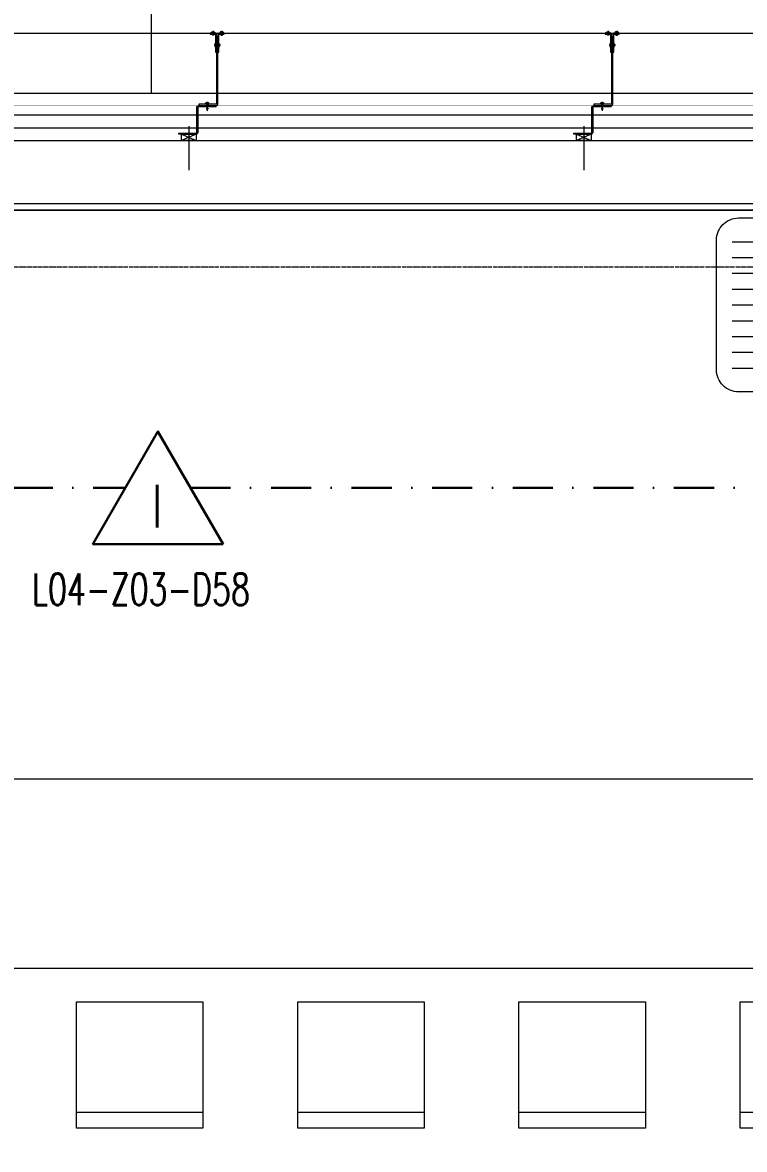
# Model space of a CAD drawing. Extents: x -1133 to 23780, y -1311 to 8245.
# Drawn here: x 8168.4 to 8396.9, y 2505.8 to 2862.4 of the extents above; entities that cross this region are included whole.
import ezdxf
from ezdxf.enums import TextEntityAlignment as Align

# ---------------------------------------------------------------- set-up
doc = ezdxf.new("R2010")
doc.units = 0
doc.header["$MEASUREMENT"] = 0
doc.linetypes.add('DASHDOT', pattern=[25.4, 12.7, -6.35, 0, -6.35])
doc.linetypes.add('DASHDOT2', pattern=[0.5, 0.25, -0.125, 0, -0.125])
doc.layers.get('0').update_dxf_attribs({"color": 9, "lineweight": 9})
for name, color, linetype, lineweight in [('00', 9, 'Continuous', 9), ('05', 9, 'Continuous', 9), ('06D', 9, 'Continuous', 9), ('10', 9, 'Continuous', 9), ('14', 9, 'Continuous', 9), ('22', 8, 'Continuous', 9), ('24', 9, 'DASHDOT2', 9), ('33', 9, 'BATTING', 9), ('35', 9, 'Continuous', 9), ('E-DEDEKTÖR NUMARALARI', 20, 'Continuous', 30), ('E-KABLO', 7, 'Continuous', 30), ('E-SABİT SICAKLIK DEDEKTÖRÜ', 7, 'Continuous', 30)]:
    doc.layers.add(name, color=color, linetype=linetype, lineweight=lineweight)
doc.styles.add('Arial', font='arial.ttf', dxfattribs={"height": 2.5})
doc.styles.add('E-YAZI', font='txttw.shx')
doc.linetypes.add('BATTING', pattern='A,0.0001,-0.1,[134,ltypeshp.shx,S=0.1,R=0,X=-0.1,Y=0],-0.2,[134,ltypeshp.shx,S=0.1,R=180,X=0.1,Y=0],-0.1', length=0.4001)

# ---------------------------------------------------------------- blocks, each defined once
blk = doc.blocks.new('P-AUDI_BAR')
at = {"layer": '05'}
for points in [[(-420, -180), (0, -180), (0, -240), (-420, -240)], [(-335, -250.5), (-295, -250.5), (-295, -290.5), (-335, -290.5)], [(-265, -250.5), (-225, -250.5), (-225, -290.5), (-265, -290.5)], [(-195, -250.5), (-155, -250.5), (-155, -290.5), (-195, -290.5)], [(-125, -250.5), (-85, -250.5), (-85, -290.5), (-125, -290.5)]]:
    blk.add_lwpolyline(points, close=True, dxfattribs=at)
for points in [[(-335, -285.5), (-295, -285.5)], [(-265, -285.5), (-225, -285.5)], [(-195, -285.5), (-155, -285.5)], [(-125, -285.5), (-85, -285.5)]]:
    blk.add_lwpolyline(points, dxfattribs=at)
blk = doc.blocks.new('m-mu-evye01-p')
for points in [[(-45, 9.5), (-45, 50.5, -0.414214), (-38, 57.5), (38, 57.5, -0.414214), (45, 50.5), (45, 9.5, -0.414214), (38, 2.5), (-38, 2.5, -0.414214)], [(-4, 9.5), (-4, 50.5, 0.414214), (-7, 53.5), (-38, 53.5, 0.414214), (-41, 50.5), (-41, 9.5, 0.414214), (-38, 6.5), (-7, 6.5, 0.414214)]]:
    blk.add_lwpolyline(points, format="xyb", close=True)
for points in [[(40, 50), (1, 50)], [(40, 45), (1, 45)], [(40, 40), (1, 40)], [(40, 35), (1, 35)], [(40, 30), (1, 30)], [(40, 25), (1, 25)], [(40, 20), (1, 20)], [(40, 15), (1, 15)], [(40, 10), (1, 10)]]:
    blk.add_lwpolyline(points)
for radius in [2.5, 2]:
    blk.add_circle((-22.5, 19.5), radius)
blk.add_point((0, 0))
blk = doc.blocks.new('0_wallno')
blk.add_lwpolyline([(-7.84, 1.5), (7.942, 1.5), (7.942, -1.5), (-7.84, -1.5)], close=True)
blk.add_lwpolyline([(7.942, 0), (16.132, 0)])
at = {"style": 'Arial'}
blk.add_attdef('GENISLIK', text='', height=2, dxfattribs=at).set_placement((8.442, 0), align=Align.BOTTOM_LEFT)
blk.add_attdef('DUVARNO', text='', height=2, dxfattribs=at).set_placement((0, 0), align=Align.MIDDLE_CENTER)
blk.add_attdef('YUKSEKLIK', text='', height=2, dxfattribs=at).set_placement((8.442, -0.5), align=Align.TOP_LEFT)
blk = doc.blocks.new('p- alum kaplama profil')
at = {"lineweight": 13}
blk.add_lwpolyline([(7.12, 12.59), (7.12, 26.49)], dxfattribs=at)
at = {"lineweight": 18}
blk.add_lwpolyline([(4.09, 6.16), (-1.41, 6.16), (-1.41, 6.46), (4.09, 6.46, 0.414214), (4.29, 6.66), (4.29, 14.66, -0.414214), (4.79, 15.16), (10.29, 15.16), (10.29, 14.86), (4.79, 14.86, 0.414214), (4.59, 14.66), (4.59, 6.66, -0.414214)], format="xyb", close=True, dxfattribs=at)
at = {"lineweight": 5}
blk.add_lwpolyline([(9.44, 15.16), (4.79, 15.16), (4.79, 17.16), (9.44, 17.16)], close=True, dxfattribs=at)
for points in [[(4.79, 15.16), (9.44, 17.16)], [(9.44, 15.16), (4.79, 17.16)]]:
    blk.add_lwpolyline(points, dxfattribs=at)
blk.add_lwpolyline([(-2.06, 5.56), (-2.06, -2.34), (-2.06, -15.69), (-1.66, -15.69), (-1.66, -2.34), (-1.66, 5.56), (-1.66, 5.56), (-1.66, 5.57), (-1.66, 5.57), (-1.66, 5.58), (-1.66, 5.58), (-1.65, 5.59), (-1.65, 5.59), (-1.65, 5.59), (-1.65, 5.6), (-1.65, 5.6), (-1.64, 5.61), (-1.64, 5.61), (-1.64, 5.62), (-1.64, 5.62), (-1.63, 5.62), (-1.63, 5.63), (-1.63, 5.63), (-1.62, 5.63), (-1.62, 5.64), (-1.61, 5.64), (-1.61, 5.64), (-1.61, 5.64), (-1.6, 5.65), (-1.6, 5.65), (-1.59, 5.65), (-1.59, 5.65), (-1.58, 5.65), (-1.58, 5.65), (-1.57, 5.66), (-1.57, 5.66), (-1.56, 5.66), (-1.56, 5.66), (3.94, 5.66), (3.94, 6.06), (-1.56, 6.06), (-1.58, 6.06), (-1.61, 6.05), (-1.63, 6.05), (-1.66, 6.05), (-1.68, 6.04), (-1.7, 6.03), (-1.73, 6.03), (-1.75, 6.02), (-1.77, 6.01), (-1.79, 6), (-1.82, 5.99), (-1.84, 5.97), (-1.86, 5.96), (-1.88, 5.94), (-1.89, 5.93), (-1.91, 5.91), (-1.93, 5.89), (-1.95, 5.87), (-1.96, 5.85), (-1.97, 5.83), (-1.99, 5.81), (-2, 5.79), (-2.01, 5.77), (-2.02, 5.75), (-2.03, 5.72), (-2.04, 5.7), (-2.04, 5.68), (-2.05, 5.65), (-2.05, 5.63), (-2.06, 5.61), (-2.06, 5.58)], close=True)
blk.add_lwpolyline([(-1.66, -2.34), (-2.06, -2.34)])
for points in [[(-2.36, -10.84), (-2.36, -16.39), (-2.36, -16.39, -0.414214), (-2.51, -16.54), (-2.51, -16.54), (-4.06, -16.54), (-4.06, -16.84), (-2.51, -16.84), (-2.51, -16.84, 0.414214), (-2.06, -16.39), (-2.06, -10.84)], [(-1.36, -10.84), (-1.66, -10.84), (-1.66, -16.39, 0.414214), (-1.21, -16.84), (-1.21, -16.84), (0.34, -16.84), (0.34, -16.54), (-1.21, -16.54), (-1.21, -16.54, -0.414214), (-1.36, -16.39), (-1.36, -16.39)]]:
    blk.add_lwpolyline(points, format="xyb", close=True)
for points in [[(1.05, 6.91, -10), (1.29, 7.56, -10)], [(1.29, 4.93, -10), (1.29, 7.8, -10)], [(1.53, 6.82, -10), (1.29, 7.56, -10)], [(0.67, 5.66, -10), (1.91, 5.66, -10)], [(0.67, 5.66, -10), (0.67, 5.64, -10), (0.67, 5.62, -10), (0.67, 5.6, -10), (0.68, 5.58, -10), (0.68, 5.56, -10), (0.69, 5.54, -10), (0.69, 5.52, -10), (0.7, 5.5, -10), (0.7, 5.48, -10), (0.71, 5.46, -10), (0.72, 5.45, -10), (0.73, 5.43, -10), (0.74, 5.41, -10), (0.75, 5.4, -10), (0.76, 5.38, -10), (0.77, 5.36, -10), (0.79, 5.35, -10), (0.8, 5.33, -10), (0.81, 5.32, -10), (0.83, 5.31, -10), (0.84, 5.29, -10), (0.86, 5.28, -10), (0.87, 5.27, -10), (0.89, 5.26, -10), (0.91, 5.25, -10), (0.92, 5.24, -10), (0.94, 5.23, -10), (0.96, 5.22, -10), (0.98, 5.21, -10), (1, 5.21, -10), (1.02, 5.2, -10), (1.03, 5.2, -10)], [(0.96, 5.66, -10), (0.97, 5.66, -10), (0.97, 5.66, -10), (0.97, 5.66, -10), (0.98, 5.66, -10), (0.98, 5.66, -10), (0.99, 5.66, -10), (0.99, 5.66, -10), (1, 5.66, -10), (1, 5.67, -10), (1, 5.67, -10), (1.01, 5.67, -10), (1.01, 5.67, -10), (1.01, 5.67, -10), (1.02, 5.68, -10), (1.02, 5.68, -10), (1.02, 5.68, -10), (1.03, 5.69, -10), (1.03, 5.69, -10), (1.03, 5.69, -10), (1.04, 5.7, -10), (1.04, 5.7, -10), (1.04, 5.7, -10), (1.04, 5.71, -10), (1.04, 5.71, -10), (1.05, 5.72, -10), (1.05, 5.72, -10), (1.05, 5.72, -10), (1.05, 5.73, -10), (1.05, 5.73, -10), (1.05, 5.74, -10), (1.05, 5.74, -10), (1.05, 5.75, -10)], [(1.61, 6.87, -10), (0.98, 6.96, -10)], [(1.33, 5.85, -10), (0.98, 5.88, -10)], [(1.56, 7.05, -10), (1.02, 7.13, -10)], [(1.03, 5.2, -10), (1.04, 5.2, -10), (1.05, 5.19, -10), (1.05, 5.19, -10), (1.06, 5.19, -10), (1.06, 5.19, -10), (1.07, 5.19, -10), (1.07, 5.19, -10), (1.08, 5.19, -10), (1.08, 5.19, -10), (1.09, 5.19, -10), (1.09, 5.18, -10), (1.1, 5.18, -10), (1.1, 5.18, -10), (1.11, 5.18, -10), (1.11, 5.18, -10), (1.12, 5.18, -10), (1.12, 5.18, -10), (1.13, 5.18, -10), (1.13, 5.18, -10), (1.14, 5.18, -10), (1.15, 5.18, -10), (1.15, 5.18, -10), (1.16, 5.17, -10), (1.16, 5.17, -10), (1.17, 5.17, -10), (1.17, 5.17, -10), (1.18, 5.17, -10), (1.18, 5.17, -10), (1.19, 5.17, -10), (1.19, 5.17, -10), (1.2, 5.17, -10), (1.2, 5.17, -10)], [(1.05, 5.83, -10), (1.05, 6.01, -10)], [(1.05, 5.75, -10), (1.05, 5.83, -10)], [(1.2, 5.17, -10), (1.2, 5.2, -10)], [(1.38, 5.2, -10), (1.2, 5.2, -10)], [(1.29, 6.16, -10), (1.29, 6.26, -10)], [(1.38, 5.17, -10), (1.38, 5.2, -10)], [(1.38, 5.17, -10), (1.38, 5.17, -10), (1.39, 5.17, -10), (1.39, 5.17, -10), (1.4, 5.17, -10), (1.41, 5.17, -10), (1.41, 5.17, -10), (1.42, 5.17, -10), (1.42, 5.17, -10), (1.43, 5.17, -10), (1.43, 5.18, -10), (1.44, 5.18, -10), (1.44, 5.18, -10), (1.45, 5.18, -10), (1.45, 5.18, -10), (1.46, 5.18, -10), (1.46, 5.18, -10), (1.47, 5.18, -10), (1.47, 5.18, -10), (1.48, 5.18, -10), (1.48, 5.18, -10), (1.49, 5.18, -10), (1.5, 5.19, -10), (1.5, 5.19, -10), (1.51, 5.19, -10), (1.51, 5.19, -10), (1.52, 5.19, -10), (1.52, 5.19, -10), (1.53, 5.19, -10), (1.53, 5.19, -10), (1.54, 5.19, -10), (1.54, 5.2, -10), (1.55, 5.2, -10)], [(1.53, 5.75, -10), (1.53, 5.92, -10)], [(1.53, 5.75, -10), (1.53, 5.74, -10), (1.53, 5.74, -10), (1.53, 5.73, -10), (1.53, 5.73, -10), (1.53, 5.72, -10), (1.54, 5.72, -10), (1.54, 5.72, -10), (1.54, 5.71, -10), (1.54, 5.71, -10), (1.54, 5.7, -10), (1.54, 5.7, -10), (1.55, 5.7, -10), (1.55, 5.69, -10), (1.55, 5.69, -10), (1.55, 5.69, -10), (1.56, 5.68, -10), (1.56, 5.68, -10), (1.56, 5.68, -10), (1.57, 5.67, -10), (1.57, 5.67, -10), (1.58, 5.67, -10), (1.58, 5.67, -10), (1.58, 5.67, -10), (1.59, 5.66, -10), (1.59, 5.66, -10), (1.6, 5.66, -10), (1.6, 5.66, -10), (1.6, 5.66, -10), (1.61, 5.66, -10), (1.61, 5.66, -10), (1.62, 5.66, -10), (1.62, 5.66, -10)], [(1.55, 5.2, -10), (1.57, 5.2, -10), (1.59, 5.21, -10), (1.6, 5.21, -10), (1.62, 5.22, -10), (1.64, 5.23, -10), (1.66, 5.24, -10), (1.68, 5.25, -10), (1.69, 5.26, -10), (1.71, 5.27, -10), (1.73, 5.28, -10), (1.74, 5.29, -10), (1.76, 5.31, -10), (1.77, 5.32, -10), (1.78, 5.33, -10), (1.8, 5.35, -10), (1.81, 5.36, -10), (1.82, 5.38, -10), (1.83, 5.4, -10), (1.84, 5.41, -10), (1.85, 5.43, -10), (1.86, 5.45, -10), (1.87, 5.46, -10), (1.88, 5.48, -10), (1.89, 5.5, -10), (1.89, 5.52, -10), (1.9, 5.54, -10), (1.9, 5.56, -10), (1.9, 5.58, -10), (1.91, 5.6, -10), (1.91, 5.62, -10), (1.91, 5.64, -10), (1.91, 5.66, -10)], [(-2.86, -13.04, 0), (-0.86, -13.04, 0)], [(-2.36, -12.52, 0), (-2.4, -12.53, 0), (-2.43, -12.56, 0), (-2.47, -12.58, 0), (-2.5, -12.6, 0), (-2.53, -12.63, 0), (-2.56, -12.66, 0), (-2.59, -12.69, 0), (-2.61, -12.73, 0), (-2.63, -12.76, 0), (-2.65, -12.8, 0), (-2.67, -12.84, 0), (-2.68, -12.88, 0), (-2.69, -12.92, 0), (-2.7, -12.96, 0), (-2.71, -13, 0), (-2.71, -13.04, 0), (-2.71, -13.08, 0), (-2.7, -13.13, 0), (-2.69, -13.17, 0), (-2.68, -13.21, 0), (-2.67, -13.25, 0), (-2.65, -13.28, 0), (-2.63, -13.32, 0), (-2.61, -13.36, 0), (-2.59, -13.39, 0), (-2.56, -13.42, 0), (-2.53, -13.45, 0), (-2.5, -13.48, 0), (-2.47, -13.51, 0), (-2.43, -13.53, 0), (-2.4, -13.55, 0), (-2.36, -13.57, 0)], [(-2.36, -13.04, 0), (-2.36, -12.52, 0)], [(-2.36, -13.04, 0), (-2.36, -12.73, 0)], [(-2.36, -12.73, 0), (-2.36, -13.04, 0)], [(-1.36, -12.73, 0), (-2.36, -12.73, 0)], [(-2.36, -13.04, 0), (-2.36, -13.36, 0)], [(-2.36, -13.04, 0), (-2.36, -13.57, 0)], [(-2.36, -13.36, 0), (-2.36, -13.04, 0)], [(-1.36, -13.36, 0), (-2.36, -13.36, 0)], [(-1.36, -13.04, 0), (-1.36, -12.37, 0)], [(-1.36, -13.72, 0), (-1.32, -13.68, 0), (-1.29, -13.65, 0), (-1.26, -13.61, 0), (-1.23, -13.58, 0), (-1.2, -13.54, 0), (-1.18, -13.5, 0), (-1.16, -13.45, 0), (-1.14, -13.41, 0), (-1.12, -13.37, 0), (-1.1, -13.32, 0), (-1.09, -13.28, 0), (-1.08, -13.23, 0), (-1.07, -13.18, 0), (-1.06, -13.14, 0), (-1.06, -13.09, 0), (-1.06, -13.04, 0), (-1.06, -12.99, 0), (-1.06, -12.95, 0), (-1.07, -12.9, 0), (-1.08, -12.85, 0), (-1.09, -12.81, 0), (-1.1, -12.76, 0), (-1.12, -12.72, 0), (-1.14, -12.67, 0), (-1.16, -12.63, 0), (-1.18, -12.59, 0), (-1.2, -12.55, 0), (-1.23, -12.51, 0), (-1.26, -12.47, 0), (-1.29, -12.43, 0), (-1.32, -12.4, 0), (-1.36, -12.37, 0)], [(-1.36, -13.04, 0), (-1.36, -13.72, 0)], [(-3.84, -17.04, 0), (-3.81, -17.07, 0), (-3.78, -17.1, 0), (-3.75, -17.12, 0), (-3.72, -17.15, 0), (-3.69, -17.17, 0), (-3.66, -17.19, 0), (-3.62, -17.21, 0), (-3.59, -17.23, 0), (-3.55, -17.24, 0), (-3.52, -17.26, 0), (-3.48, -17.27, 0), (-3.44, -17.28, 0), (-3.4, -17.28, 0), (-3.36, -17.29, 0), (-3.32, -17.29, 0), (-3.29, -17.29, 0), (-3.25, -17.29, 0), (-3.21, -17.29, 0), (-3.17, -17.28, 0), (-3.13, -17.28, 0), (-3.09, -17.27, 0), (-3.06, -17.26, 0), (-3.02, -17.24, 0), (-2.98, -17.23, 0), (-2.95, -17.21, 0), (-2.91, -17.19, 0), (-2.88, -17.17, 0), (-2.85, -17.15, 0), (-2.82, -17.12, 0), (-2.79, -17.1, 0), (-2.76, -17.07, 0), (-2.73, -17.04, 0)], [(-3.29, -17.04, 0), (-3.84, -17.04, 0)], [(-2.85, -16.54, 0), (-2.86, -16.51, 0), (-2.87, -16.47, 0), (-2.89, -16.44, 0), (-2.91, -16.41, 0), (-2.93, -16.38, 0), (-2.96, -16.35, 0), (-2.98, -16.33, 0), (-3.01, -16.31, 0), (-3.04, -16.29, 0), (-3.07, -16.27, 0), (-3.11, -16.25, 0), (-3.14, -16.24, 0), (-3.18, -16.23, 0), (-3.21, -16.22, 0), (-3.25, -16.22, 0), (-3.29, -16.22, 0), (-3.32, -16.22, 0), (-3.36, -16.22, 0), (-3.39, -16.23, 0), (-3.43, -16.24, 0), (-3.46, -16.25, 0), (-3.5, -16.27, 0), (-3.53, -16.29, 0), (-3.56, -16.31, 0), (-3.59, -16.33, 0), (-3.61, -16.35, 0), (-3.64, -16.38, 0), (-3.66, -16.41, 0), (-3.68, -16.44, 0), (-3.7, -16.47, 0), (-3.71, -16.51, 0), (-3.73, -16.54, 0)], [(-3.29, -16.54, 0), (-3.73, -16.54, 0)], [(-3.29, -16.54, 0), (-3.55, -16.54, 0)], [(-3.55, -16.54, 0), (-3.29, -16.54, 0)], [(-3.55, -17.04, 0), (-3.55, -16.54, 0)], [(-3.29, -17.54, 0), (-3.29, -16.04, 0)], [(-3.29, -16.54, 0), (-2.85, -16.54, 0)], [(-3.29, -16.54, 0), (-3.03, -16.54, 0)], [(-3.03, -16.54, 0), (-3.29, -16.54, 0)], [(-3.29, -17.04, 0), (-2.73, -17.04, 0)], [(-3.03, -17.04, 0), (-3.03, -16.54, 0)], [(-0.56, -17.04, 0), (-1.11, -17.04, 0)], [(0, -17.04, 0), (-0.03, -17.07, 0), (-0.06, -17.1, 0), (-0.09, -17.12, 0), (-0.12, -17.15, 0), (-0.15, -17.17, 0), (-0.18, -17.19, 0), (-0.22, -17.21, 0), (-0.25, -17.23, 0), (-0.29, -17.24, 0), (-0.33, -17.26, 0), (-0.36, -17.27, 0), (-0.4, -17.28, 0), (-0.44, -17.28, 0), (-0.48, -17.29, 0), (-0.52, -17.29, 0), (-0.56, -17.29, 0), (-0.59, -17.29, 0), (-0.63, -17.29, 0), (-0.67, -17.28, 0), (-0.71, -17.28, 0), (-0.75, -17.27, 0), (-0.79, -17.26, 0), (-0.82, -17.24, 0), (-0.86, -17.23, 0), (-0.89, -17.21, 0), (-0.93, -17.19, 0), (-0.96, -17.17, 0), (-0.99, -17.15, 0), (-1.02, -17.12, 0), (-1.05, -17.1, 0), (-1.08, -17.07, 0), (-1.11, -17.04, 0)], [(-1, -16.54, 0), (-0.98, -16.51, 0), (-0.97, -16.47, 0), (-0.95, -16.44, 0), (-0.93, -16.41, 0), (-0.91, -16.38, 0), (-0.88, -16.35, 0), (-0.86, -16.33, 0), (-0.83, -16.31, 0), (-0.8, -16.29, 0), (-0.77, -16.27, 0), (-0.73, -16.25, 0), (-0.7, -16.24, 0), (-0.66, -16.23, 0), (-0.63, -16.22, 0), (-0.59, -16.22, 0), (-0.56, -16.22, 0), (-0.52, -16.22, 0), (-0.48, -16.22, 0), (-0.45, -16.23, 0), (-0.41, -16.24, 0), (-0.38, -16.25, 0), (-0.34, -16.27, 0), (-0.31, -16.29, 0), (-0.28, -16.31, 0), (-0.25, -16.33, 0), (-0.23, -16.35, 0), (-0.2, -16.38, 0), (-0.18, -16.41, 0), (-0.16, -16.44, 0), (-0.14, -16.47, 0), (-0.13, -16.51, 0), (-0.12, -16.54, 0)], [(-0.56, -16.54, 0), (-1, -16.54, 0)], [(-0.56, -16.54, 0), (-0.82, -16.54, 0)], [(-0.82, -16.54, 0), (-0.56, -16.54, 0)], [(-0.82, -17.04, 0), (-0.82, -16.54, 0)], [(-0.56, -17.54, 0), (-0.56, -16.04, 0)], [(-0.56, -16.54, 0), (-0.3, -16.54, 0)], [(-0.56, -16.54, 0), (-0.12, -16.54, 0)], [(-0.3, -16.54, 0), (-0.56, -16.54, 0)], [(-0.56, -17.04, 0), (0, -17.04, 0)], [(-0.3, -17.04, 0), (-0.3, -16.54, 0)]]:
    blk.add_polyline3d(points)
blk = doc.blocks.new('100_SABİT SICAKLIK DEDEKTÖRÜ 085')
at = {"layer": 'E-SABİT SICAKLIK DEDEKTÖRÜ', "color": 4}
blk.add_lwpolyline([(2.059, 0), (0, 3.566), (-2.059, 0)], close=True, dxfattribs=at)
at = {"layer": 'E-SABİT SICAKLIK DEDEKTÖRÜ', "color": 3, "style": 'E-YAZI'}
blk.add_text('I', height=1.36, dxfattribs=at).set_placement((-0.022, 1.201), align=Align.MIDDLE)

msp = doc.modelspace()

# ---------------------------------------------------------------- linework, layer by layer
at = {"layer": '00'}
msp.add_lwpolyline([(8088.98, 2825), (8527.5, 2825), (8527.5, 2805), (8088.98, 2805)], close=True, dxfattribs=at)
at = {"layer": '06D'}
for points in [[(8087.5, 2840), (8529.59, 2840)], [(8527.5, 2833), (8527.5, 2833), (8088.98, 2833), (8088.98, 2825)]]:
    msp.add_lwpolyline(points, dxfattribs=at)
at = {"layer": '10'}
msp.add_line((8088.98, 2859), (10761.5, 2859), dxfattribs=at)
at = {"layer": '10', "const_width": 0.1}
msp.add_lwpolyline([(8088.98, 2836), (8529.59, 2836)], dxfattribs=at)
at = {"layer": '14'}
msp.add_lwpolyline([(8525.5, 2803), (8103, 2803), (8086.98, 2820.22)], dxfattribs=at)
at = {"layer": '24'}
msp.add_lwpolyline([(6827.5, 2785), (11027.5, 2785)], dxfattribs=at)
at = {"layer": '33', "ltscale": 0.4}
msp.add_lwpolyline([(8088.98, 2829), (8527.5, 2829)], dxfattribs=at)
at = {"layer": '35'}
msp.add_lwpolyline([(10004.84, 1897.89, 0.099521), (7703.07, 1167.17), (7703.07, 1167.17), (7647.15, 1268.13, 0.006902), (7497.58, 1182.57), (7497.58, 1835), (7909.5, 1835), (7909.5, 2075), (7894.5, 2075), (7894.5, 2325), (7909.5, 2325), (7909.5, 2483.5), (7895.44, 2489.8), (7892.5, 2489.8), (7892.5, 2570.2), (7895.5, 2570.2), (7909.5, 2576.5), (7909.5, 2652), (7890.5, 2652), (7890.5, 2768), (7909.5, 2768), (7909.5, 2803), (8525.5, 2803)], format="xyb", dxfattribs=at)
at = {"layer": 'E-KABLO', "color": 6, "linetype": 'DASHDOT'}
for p, q in [((7808.27, 2715.12), (8200.96, 2715.12)), ((8221.54, 2715.12), (8458.5, 2715.12))]:
    msp.add_line(p, q, dxfattribs=at)

# ---------------------------------------------------------------- block references
at = {"layer": '05', "linetype": 'Continuous', "rotation": 180}
msp.add_blockref('m-mu-evye01-p', (8433, 2803), dxfattribs=at)
at = {"layer": '05'}
msp.add_blockref('P-AUDI_BAR', (8520.5, 2803), dxfattribs=at)
at = {"layer": '10', "rotation": 180}
for p in [(8228.14, 2842.16), (8353.14, 2842.16)]:
    msp.add_blockref('p- alum kaplama profil', p, dxfattribs=at)
at = {"layer": '22'}
ref = msp.add_blockref('0_wallno', (8209.14, 2920.66), dxfattribs=dict(at, xscale=-5, yscale=5, zscale=5, rotation=90))
ref.add_attrib('DUVARNO', 'AUDI-GC02', dxfattribs={"layer": '0', "height": 10, "rotation": 90, "style": 'Arial'}).set_placement((8209.14, 2921.4), align=Align.MIDDLE_CENTER)
at = {"layer": 'E-SABİT SICAKLIK DEDEKTÖRÜ', "xscale": 10, "yscale": 10, "zscale": 10}
msp.add_blockref('100_SABİT SICAKLIK DEDEKTÖRÜ 085', (8211.25, 2697.3), dxfattribs=at)

# ---------------------------------------------------------------- texts
at = {"layer": 'E-DEDEKTÖR NUMARALARI', "style": 'E-YAZI', "width": 0.7}
msp.add_text('L04-Z03-D58', height=10, dxfattribs=at).set_placement((8171.36, 2678.03))

doc.saveas('drawing.dxf')
